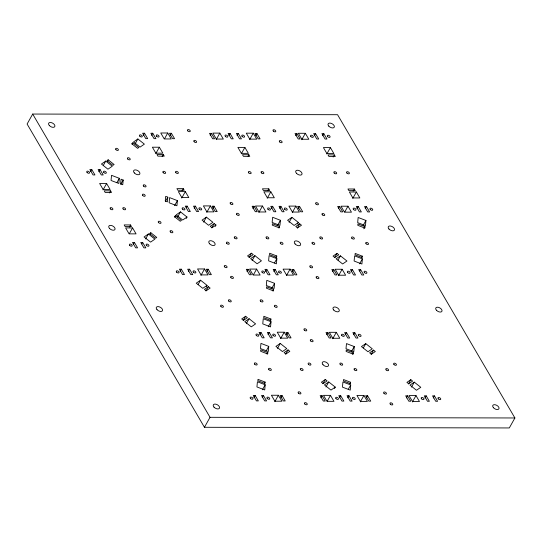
<?xml version="1.0" encoding="UTF-8"?>
<svg xmlns="http://www.w3.org/2000/svg" width="542" height="542" viewBox="0 0 542 542"><rect width="100%" height="100%" fill="white"/><g stroke="black" fill="none" stroke-linecap="round" stroke-linejoin="round"><path stroke-width="0.81" d="M119.315 178.311L118.84 183.467L111.042 180.472L111.523 175.323L119.315 178.311L116.916 182.586M123.19 180.046L122.756 184.727L120.629 183.907L121.062 179.226L123.19 180.046L120.791 184.321M167.817 197.173L167.383 201.861L165.256 201.041L165.689 196.36L167.817 197.173L165.418 201.448M177.403 200.615L176.922 205.764L169.131 202.776L169.612 197.62L177.403 200.615L174.605 205.601M265.085 382.076L264.957 383.479L257.87 380.762L257.999 379.359L265.085 382.076L264.286 383.499M267.816 352.571L267.687 353.98L260.6 351.257L260.729 349.854L267.816 352.571L267.016 354.001M270.919 319.021L270.79 320.43L263.703 317.707L263.832 316.304L270.919 319.021L270.119 320.451M273.649 289.523L273.52 290.925L266.434 288.208L266.562 286.799L273.649 289.523L272.85 290.946M276.752 255.973L276.623 257.375L269.537 254.659L269.672 253.25L276.752 255.973L275.953 257.396M279.482 226.468L279.354 227.87L272.267 225.154L272.402 223.751L279.482 226.468L278.683 227.891M265.201 384.786L264.726 389.942L256.935 386.947L257.409 381.798L265.201 384.786L262.403 389.773M268.751 346.385L268.276 351.541L260.485 348.547L260.959 343.398L268.751 346.385L266.352 350.66M271.034 321.738L270.56 326.887L262.768 323.892L263.243 318.743L271.034 321.738L268.236 326.724M274.591 283.337L274.11 288.486L266.318 285.492L266.793 280.343L274.591 283.337L271.786 288.324M276.867 258.683L276.393 263.832L268.602 260.844L269.076 255.688L276.867 258.683L274.469 262.958M280.424 220.282L279.943 225.431L272.152 222.444L272.633 217.288L280.424 220.282L277.626 225.269M350.599 382.259L350.471 383.668L343.391 380.945L343.52 379.542L350.599 382.259L349.8 383.689M353.33 352.761L353.201 354.163L346.114 351.446L346.25 350.037L353.33 352.761L352.53 354.183M362.273 256.156L362.137 257.558L355.057 254.842L355.186 253.439L362.273 256.156L361.473 257.579M365.003 226.651L364.868 228.06L357.788 225.337L357.916 223.934L365.003 226.651L363.797 228.792M350.715 384.976L350.24 390.125L342.449 387.13L342.923 381.981L350.715 384.976L348.316 389.251M354.272 346.575L353.791 351.724L345.999 348.73L346.48 343.581L354.272 346.575L351.473 351.562M362.388 258.866L361.907 264.022L354.116 261.027L354.597 255.878L362.388 258.866L359.59 263.852M365.938 220.465L365.464 225.621L357.673 222.627L358.147 217.477L365.938 220.465L363.14 225.452M32.696 114.05L27.1 124.03L204.436 427.292L509.304 427.95L514.9 417.97L337.564 114.708L32.696 114.05L210.032 417.313L514.9 417.97M90.575 171.658L91.774 169.517L89.87 169.517L93.034 174.93L94.945 174.937L91.774 169.517M98.834 171.672L100.033 169.538L98.129 169.531L101.293 174.951L103.197 174.951L100.033 169.538M103.346 165.351L105.744 161.076L112.255 166.238L107.946 169.206L101.435 164.036L105.744 161.076M107.397 161.252L108.197 159.822L114.111 164.524L112.939 165.33L107.018 160.635L108.197 159.822M103.021 189.93L106.618 183.514L99.633 183.501L103.115 189.456L110.107 189.476L106.618 183.514M132.072 144.267L132.871 142.844L138.793 147.539L137.614 148.345L131.699 143.65L132.871 142.844M135.066 143.955L137.864 138.969L144.375 144.131L140.066 147.099L133.556 141.929L137.864 138.969M109.376 192.966L110.582 190.825L104.227 190.811L105.175 192.437L111.53 192.451L110.582 190.825M143.318 135.358L144.518 133.224L142.614 133.217L145.778 138.637L147.681 138.637L144.518 133.224M151.577 135.378L152.776 133.244L150.866 133.237L154.036 138.65L155.94 138.657L152.776 133.244M155.764 153.63L159.362 147.221L152.377 147.207L155.859 153.162L162.844 153.176L159.362 147.221M164.544 138.705L167.742 133L160.757 132.986L164.24 138.942L171.231 138.962L167.742 133M170.195 135.419L171.394 133.278L169.49 133.278L172.661 138.691L174.565 138.698L171.394 133.278M162.119 156.665L163.318 154.531L156.97 154.517L157.918 156.143L164.267 156.157L163.318 154.531M129.328 227.084L130.527 224.944L124.179 224.93L125.127 226.556L131.476 226.57L130.527 224.944M129.389 233.622L132.587 227.925L125.602 227.911L129.084 233.866L136.069 233.88L132.587 227.925M133.21 244.571L134.409 242.43L132.505 242.43L135.676 247.843L137.58 247.85L134.409 242.43M141.869 243.873L142.668 242.45L140.764 242.45L143.928 247.863L145.832 247.863L142.668 242.45M145.581 238.975L148.379 233.988L154.89 239.151L150.581 242.118L144.07 236.949L148.379 233.988M150.032 234.164L150.832 232.742L156.746 237.437L155.574 238.243L149.653 233.548L150.832 232.742M210.208 135.507L211.414 133.366L209.503 133.366L212.674 138.779L214.578 138.786L211.414 133.366M182.071 190.784L183.271 188.65L176.916 188.636L177.871 190.256L184.219 190.269L183.271 188.65M181.733 198.04L185.33 191.624L178.345 191.611L181.827 197.566L188.812 197.586L185.33 191.624M216.231 139.531L219.828 133.115L212.843 133.102L216.326 139.057L223.311 139.07L219.828 133.115M174.707 217.179L175.506 215.757L181.428 220.452L180.249 221.258L174.334 216.563L175.506 215.757M177.701 216.868L180.5 211.881L187.01 217.044L186.211 218.473M186.353 207.559L187.153 206.136L185.249 206.129L188.413 211.549L190.317 211.549L187.153 206.136M228.832 135.547L230.032 133.407L228.128 133.407L231.292 138.82L233.202 138.827L230.032 133.407M194.212 208.291L195.411 206.156L193.508 206.15L196.671 211.563L198.575 211.57L195.411 206.156M237.091 135.561L238.29 133.427L236.387 133.42L239.55 138.84L241.454 138.84L238.29 133.427M206.78 212.328L210.384 205.919L203.392 205.899L206.875 211.861L213.866 211.875L210.384 205.919M241.278 153.82L244.876 147.404L237.891 147.39L241.373 153.345L248.365 153.359L244.876 147.404M249.666 139.599L253.263 133.19L246.278 133.169L249.76 139.131L256.745 139.145L253.263 133.19M203.589 222.132L206.387 217.146L212.898 222.315L208.589 225.282L202.078 220.113L206.387 217.146M212.83 208.331L214.036 206.197L212.125 206.19L215.296 211.604L217.2 211.61L214.036 206.197M255.716 135.602L256.915 133.468L255.004 133.461L258.175 138.874L260.079 138.881L256.915 133.468M180.12 271.325L181.319 269.191L179.416 269.184L182.579 274.598L184.483 274.604L181.319 269.191M248.04 156.143L248.839 154.714L242.484 154.7L243.433 156.326L249.787 156.34L248.839 154.714M211.78 227.897L214.185 223.622L215.96 225.032L215.16 226.454M188.379 271.346L189.578 269.205L187.667 269.205L190.838 274.618L192.742 274.625L189.578 269.205M200.947 275.383L204.544 268.967L197.559 268.954L201.041 274.909L208.033 274.923L204.544 268.967M198.155 284.475L200.554 280.2L207.064 285.363L206.265 286.793M206.997 271.386L208.196 269.245L206.292 269.245L209.463 274.659L211.366 274.665L208.196 269.245M205.946 290.952L208.345 286.677L210.12 288.087L206.204 290.783L204.429 289.374L208.345 286.677M252.85 208.419L254.049 206.278L252.138 206.278L255.309 211.692L257.213 211.698L254.049 206.278M295.729 135.69L296.928 133.556L295.024 133.549L298.188 138.962L300.092 138.969L296.928 133.556M267.985 190.256L268.785 188.833L262.436 188.819L263.385 190.445L269.733 190.459L268.785 188.833M258.866 212.444L262.463 206.028L255.478 206.014L258.961 211.969L265.946 211.983L262.463 206.028M267.247 198.223L270.844 191.814L263.859 191.793L267.341 197.755L274.327 197.769L270.844 191.814M301.745 139.714L305.342 133.298L298.357 133.285L301.84 139.24L308.825 139.26L305.342 133.298M271.467 208.46L272.667 206.319L270.763 206.319L273.934 211.732L275.837 211.739L272.667 206.319M314.353 135.73L315.552 133.589L313.642 133.589L316.813 139.003L318.716 139.009L315.552 133.589M249.069 257.491L251.468 253.209L253.243 254.618L249.327 257.315L247.552 255.905L251.468 253.209M279.726 208.48L280.925 206.339L279.022 206.333L282.186 211.753L284.096 211.753L280.925 206.339M252.118 260.648L254.916 255.661L261.427 260.824L257.118 263.791L250.607 258.629L254.916 255.661M322.605 135.751L323.804 133.61L321.901 133.61L325.071 139.023L326.975 139.023L323.804 133.61M247.01 271.474L248.216 269.333L246.305 269.327L249.476 274.747L251.38 274.747L248.216 269.333M253.432 274.78L256.63 269.083L249.645 269.069L253.128 275.024L260.113 275.038L256.63 269.083M292.301 212.511L295.898 206.102L288.913 206.089L292.395 212.044L299.38 212.058L295.898 206.102M326.799 154.003L330.396 147.593L323.411 147.573L326.894 153.535L333.879 153.549L330.396 147.593M289.103 222.322L291.908 217.335L298.412 222.498L297.612 223.921M298.351 208.514L299.55 206.38L297.646 206.373L300.81 211.793L302.714 211.793L299.55 206.38M265.634 271.515L266.833 269.374L264.93 269.367L268.094 274.787L270.004 274.787L266.833 269.374M333.154 157.038L334.353 154.897L327.998 154.883L328.953 156.509L335.302 156.523L334.353 154.897M243.236 320.539L245.634 316.264L247.409 317.673L243.493 320.369L241.712 318.96L245.634 316.264M297.301 228.08L299.699 223.805L301.474 225.215L297.558 227.911L295.783 226.502L299.699 223.805M273.893 271.528L275.092 269.394L273.188 269.388L276.352 274.801L278.256 274.808L275.092 269.394M246.285 323.703L249.083 318.716L255.594 323.879L251.285 326.846L244.774 321.677L249.083 318.716M286.467 275.566L290.065 269.15L283.08 269.137L286.562 275.099L293.547 275.112L290.065 269.15M204.436 427.292L210.032 417.313M292.517 271.569L293.717 269.435L291.813 269.428L294.977 274.841L296.88 274.848L293.717 269.435M259.801 334.563L261 332.429L259.096 332.422L262.26 337.835L264.171 337.842L261 332.429M338.364 208.602L339.563 206.468L337.659 206.461L340.823 211.875L342.727 211.881L339.563 206.468M268.06 334.583L269.259 332.442L267.355 332.442L270.519 337.856L272.423 337.862L269.259 332.442M353.106 191.157L354.305 189.016L347.95 189.002L348.899 190.628L355.254 190.642L354.305 189.016M344.78 211.915L347.978 206.211L340.993 206.197L344.475 212.152L351.46 212.173L347.978 206.211M352.761 198.413L356.365 191.997L349.373 191.983L352.856 197.938L359.847 197.952L356.365 191.997M280.627 338.621L284.232 332.205L277.24 332.192L280.729 338.147L287.714 338.161L284.232 332.205M277.436 348.425L280.234 343.438L286.745 348.601L282.436 351.568L275.925 346.406L280.234 343.438M356.988 208.643L358.187 206.509L356.284 206.502L359.448 211.915L361.351 211.922L358.187 206.509M286.684 334.624L287.883 332.483L285.973 332.483L289.143 337.896L291.047 337.903L287.883 332.483M253.968 397.618L255.167 395.477L253.263 395.477L256.427 400.89L258.331 400.897L255.167 395.477M334.583 257.674L336.982 253.399L338.757 254.808L334.841 257.504L333.066 256.095L336.982 253.399M365.24 208.663L366.446 206.522L364.536 206.522L367.706 211.936L369.61 211.942L366.446 206.522M338.032 260.119L340.43 255.844L346.941 261.014L342.632 263.974L336.121 258.812L340.43 255.844M285.634 354.19L288.032 349.915L289.807 351.324L285.891 354.021L284.11 352.612L288.032 349.915M332.531 271.657L333.73 269.516L331.826 269.516L334.99 274.93L336.894 274.936L333.73 269.516M262.226 397.632L263.426 395.497L261.515 395.491L264.686 400.911L266.589 400.911L263.426 395.497M338.547 275.682L342.144 269.266L335.159 269.252L338.642 275.207L345.627 275.221L342.144 269.266M274.794 401.669L278.392 395.26L271.406 395.247L274.889 401.202L281.881 401.216L278.392 395.26M351.155 271.698L352.354 269.557L350.444 269.557L353.614 274.97L355.518 274.977L352.354 269.557M280.844 397.672L282.043 395.538L280.139 395.531L283.31 400.951L285.214 400.951L282.043 395.538M359.807 271L360.606 269.577L358.702 269.57L361.873 274.99L363.777 274.99L360.606 269.577M326.697 334.712L327.896 332.571L325.993 332.564L329.157 337.984L331.06 337.984L327.896 332.571M332.713 338.73L336.311 332.321L329.326 332.307L332.808 338.262L339.793 338.276L336.311 332.321M345.315 334.746L346.514 332.612L344.61 332.605L347.781 338.025L349.685 338.025L346.514 332.612M322.917 383.777L325.315 379.502L327.09 380.911L323.174 383.607L321.399 382.198L325.315 379.502M353.574 334.766L354.773 332.632L352.869 332.625L356.033 338.039L357.944 338.045L354.773 332.632M325.966 386.941L328.764 381.947L335.274 387.117L334.475 388.539M320.864 397.76L322.063 395.626L320.153 395.619L323.323 401.033L325.227 401.039L322.063 395.626M327.28 401.073L330.478 395.369L323.493 395.355L326.975 401.31L333.96 401.331L330.478 395.369M363.357 347.896L365.755 343.621L372.266 348.791L367.957 351.751L361.446 346.589L365.755 343.621M339.482 397.801L340.681 395.667L338.777 395.66L341.948 401.073L343.852 401.08L340.681 395.667M371.148 354.373L373.546 350.098L375.321 351.507L371.406 354.204L369.63 352.795L373.546 350.098M347.74 397.821L348.94 395.68L347.036 395.68L350.2 401.094L352.104 401.1L348.94 395.68M360.315 401.859L363.912 395.443L356.927 395.43L360.41 401.385L367.395 401.398L363.912 395.443M366.365 397.862L367.564 395.721L365.66 395.721L368.824 401.134L370.728 401.134L367.564 395.721M408.431 383.96L410.829 379.685L412.604 381.094L408.688 383.79L406.913 382.381L410.829 379.685M411.48 387.123L414.284 382.137L420.788 387.3L416.48 390.267L409.976 385.098L414.284 382.137M406.378 397.943L407.577 395.809L405.673 395.802L408.837 401.222L410.741 401.222L407.577 395.809M412.394 401.968L415.992 395.558L409.007 395.538L412.489 401.5L419.474 401.514L415.992 395.558M425.003 397.984L426.202 395.85L424.291 395.843L427.462 401.263L429.366 401.263L426.202 395.85M433.254 398.004L434.454 395.87L432.55 395.863L435.721 401.276L437.624 401.283L434.454 395.87M180.5 211.881L176.191 214.849L182.701 220.011L187.01 217.044M214.185 223.622L210.262 226.319L212.037 227.728L215.96 225.032M200.554 280.2L196.245 283.168L202.755 288.33L207.064 285.363M291.908 217.335L287.599 220.296L294.103 225.465L298.412 222.498M328.764 381.947L324.455 384.915L330.966 390.084L335.274 387.117M194.138 141.726A1.551 0.888 29.3 0 0 196.55 142.214A1.551 0.888 29.3 0 0 194.917 140.398A1.551 0.888 29.3 0 0 194.138 141.726M187.803 130.893A1.551 0.888 29.3 0 0 190.215 131.381A1.551 0.888 29.3 0 0 188.582 129.572A1.551 0.888 29.3 0 0 187.803 130.893M279.652 141.909A1.551 0.888 29.3 0 0 282.064 142.397A1.551 0.888 29.3 0 0 280.438 140.588A1.551 0.888 29.3 0 0 279.652 141.909M273.324 131.076A1.551 0.888 29.3 0 0 275.729 131.57A1.551 0.888 29.3 0 0 274.103 129.755A1.551 0.888 29.3 0 0 273.324 131.076M250.479 398.451A1.551 0.888 29.3 0 0 252.89 398.946A1.551 0.888 29.3 0 0 251.258 397.13A1.551 0.888 29.3 0 0 250.479 398.451M267.247 398.492A1.551 0.888 29.3 0 0 269.659 398.98A1.551 0.888 29.3 0 0 268.026 397.164A1.551 0.888 29.3 0 0 267.247 398.492M304.787 403.98A1.551 0.888 29.3 0 0 307.199 404.467A1.551 0.888 29.3 0 0 305.566 402.659A1.551 0.888 29.3 0 0 304.787 403.98M298.452 393.146A1.551 0.888 29.3 0 0 300.864 393.641A1.551 0.888 29.3 0 0 299.231 391.825A1.551 0.888 29.3 0 0 298.452 393.146M335.993 398.641A1.551 0.888 29.3 0 0 338.404 399.129A1.551 0.888 29.3 0 0 336.778 397.313A1.551 0.888 29.3 0 0 335.993 398.641M352.761 398.675A1.551 0.888 29.3 0 0 355.173 399.163A1.551 0.888 29.3 0 0 353.54 397.354A1.551 0.888 29.3 0 0 352.761 398.675M358.594 335.62A1.551 0.888 29.3 0 0 361.006 336.115A1.551 0.888 29.3 0 0 359.38 334.299A1.551 0.888 29.3 0 0 358.594 335.62M220.94 306.494A1.551 0.888 29.3 0 0 223.345 306.989A1.551 0.888 29.3 0 0 221.719 305.173A1.551 0.888 29.3 0 0 220.94 306.494M228.771 301.101A1.551 0.888 29.3 0 0 231.183 301.596A1.551 0.888 29.3 0 0 229.551 299.78A1.551 0.888 29.3 0 0 228.771 301.101M260.533 301.176A1.551 0.888 29.3 0 0 262.938 301.664A1.551 0.888 29.3 0 0 261.312 299.848A1.551 0.888 29.3 0 0 260.533 301.176M274.699 306.609A1.551 0.888 29.3 0 0 277.104 307.104A1.551 0.888 29.3 0 0 275.478 305.288A1.551 0.888 29.3 0 0 274.699 306.609M176.631 272.165A1.551 0.888 29.3 0 0 179.043 272.653A1.551 0.888 29.3 0 0 177.41 270.837A1.551 0.888 29.3 0 0 176.631 272.165M193.399 272.199A1.551 0.888 29.3 0 0 195.811 272.687A1.551 0.888 29.3 0 0 194.178 270.878A1.551 0.888 29.3 0 0 193.399 272.199M230.939 277.687A1.551 0.888 29.3 0 0 233.351 278.182A1.551 0.888 29.3 0 0 231.719 276.366A1.551 0.888 29.3 0 0 230.939 277.687M224.605 266.86A1.551 0.888 29.3 0 0 227.017 267.348A1.551 0.888 29.3 0 0 225.384 265.533A1.551 0.888 29.3 0 0 224.605 266.86M262.145 272.348A1.551 0.888 29.3 0 0 264.557 272.836A1.551 0.888 29.3 0 0 262.924 271.027A1.551 0.888 29.3 0 0 262.145 272.348M278.913 272.382A1.551 0.888 29.3 0 0 281.325 272.877A1.551 0.888 29.3 0 0 279.692 271.061A1.551 0.888 29.3 0 0 278.913 272.382M347.666 272.531A1.551 0.888 29.3 0 0 350.071 273.026A1.551 0.888 29.3 0 0 348.445 271.21A1.551 0.888 29.3 0 0 347.666 272.531M364.434 272.572A1.551 0.888 29.3 0 0 366.839 273.06A1.551 0.888 29.3 0 0 365.213 271.244A1.551 0.888 29.3 0 0 364.434 272.572M351.88 238.304A1.551 0.888 29.3 0 0 354.292 238.798A1.551 0.888 29.3 0 0 352.659 236.983A1.551 0.888 29.3 0 0 351.88 238.304M366.046 243.744A1.551 0.888 29.3 0 0 368.458 244.232A1.551 0.888 29.3 0 0 366.826 242.423A1.551 0.888 29.3 0 0 366.046 243.744M312.287 243.629A1.551 0.888 29.3 0 0 314.699 244.117A1.551 0.888 29.3 0 0 313.073 242.308A1.551 0.888 29.3 0 0 312.287 243.629M320.126 238.236A1.551 0.888 29.3 0 0 322.531 238.724A1.551 0.888 29.3 0 0 320.905 236.915A1.551 0.888 29.3 0 0 320.126 238.236M266.366 238.121A1.551 0.888 29.3 0 0 268.771 238.609A1.551 0.888 29.3 0 0 267.145 236.8A1.551 0.888 29.3 0 0 266.366 238.121M280.532 243.561A1.551 0.888 29.3 0 0 282.944 244.049A1.551 0.888 29.3 0 0 281.312 242.233A1.551 0.888 29.3 0 0 280.532 243.561M226.773 243.446A1.551 0.888 29.3 0 0 229.185 243.934A1.551 0.888 29.3 0 0 227.552 242.118A1.551 0.888 29.3 0 0 226.773 243.446M234.605 238.053A1.551 0.888 29.3 0 0 237.017 238.541A1.551 0.888 29.3 0 0 235.391 236.725A1.551 0.888 29.3 0 0 234.605 238.053M129.721 245.404A1.551 0.888 29.3 0 0 132.133 245.899A1.551 0.888 29.3 0 0 130.507 244.083A1.551 0.888 29.3 0 0 129.721 245.404M158.562 222.579A1.551 0.888 29.3 0 0 160.967 223.074A1.551 0.888 29.3 0 0 159.341 221.258A1.551 0.888 29.3 0 0 158.562 222.579M170.398 231.976A1.551 0.888 29.3 0 0 172.803 232.464A1.551 0.888 29.3 0 0 171.177 230.648A1.551 0.888 29.3 0 0 170.398 231.976M182.464 209.11A1.551 0.888 29.3 0 0 184.876 209.598A1.551 0.888 29.3 0 0 183.243 207.789A1.551 0.888 29.3 0 0 182.464 209.11M199.232 209.144A1.551 0.888 29.3 0 0 201.644 209.639A1.551 0.888 29.3 0 0 200.012 207.823A1.551 0.888 29.3 0 0 199.232 209.144M267.978 209.293A1.551 0.888 29.3 0 0 270.39 209.788A1.551 0.888 29.3 0 0 268.764 207.972A1.551 0.888 29.3 0 0 267.978 209.293M284.746 209.334A1.551 0.888 29.3 0 0 287.158 209.822A1.551 0.888 29.3 0 0 285.532 208.006A1.551 0.888 29.3 0 0 284.746 209.334M110.439 208.955A1.551 0.888 29.3 0 0 112.844 209.442A1.551 0.888 29.3 0 0 111.218 207.633A1.551 0.888 29.3 0 0 110.439 208.955M123.142 208.982A1.551 0.888 29.3 0 0 125.548 209.469A1.551 0.888 29.3 0 0 123.922 207.661A1.551 0.888 29.3 0 0 123.142 208.982M87.086 172.492A1.551 0.888 29.3 0 0 89.498 172.986A1.551 0.888 29.3 0 0 87.865 171.17A1.551 0.888 29.3 0 0 87.086 172.492M103.854 172.532A1.551 0.888 29.3 0 0 106.266 173.02A1.551 0.888 29.3 0 0 104.633 171.204A1.551 0.888 29.3 0 0 103.854 172.532M142.729 195.506A1.551 0.888 29.3 0 0 145.134 195.994A1.551 0.888 29.3 0 0 143.508 194.178A1.551 0.888 29.3 0 0 142.729 195.506M143.596 186.136A1.551 0.888 29.3 0 0 146.001 186.624A1.551 0.888 29.3 0 0 144.375 184.815A1.551 0.888 29.3 0 0 143.596 186.136M115.927 149.667A1.551 0.888 29.3 0 0 118.332 150.154A1.551 0.888 29.3 0 0 116.706 148.345A1.551 0.888 29.3 0 0 115.927 149.667M127.763 159.063A1.551 0.888 29.3 0 0 130.168 159.551A1.551 0.888 29.3 0 0 128.542 157.736A1.551 0.888 29.3 0 0 127.763 159.063M163.183 172.661A1.551 0.888 29.3 0 0 165.588 173.149A1.551 0.888 29.3 0 0 163.962 171.333A1.551 0.888 29.3 0 0 163.183 172.661M175.879 172.688A1.551 0.888 29.3 0 0 178.291 173.176A1.551 0.888 29.3 0 0 176.665 171.36A1.551 0.888 29.3 0 0 175.879 172.688M139.829 136.198A1.551 0.888 29.3 0 0 142.241 136.686A1.551 0.888 29.3 0 0 140.608 134.877A1.551 0.888 29.3 0 0 139.829 136.198M156.597 136.232A1.551 0.888 29.3 0 0 159.009 136.726A1.551 0.888 29.3 0 0 157.376 134.911A1.551 0.888 29.3 0 0 156.597 136.232M225.343 136.381A1.551 0.888 29.3 0 0 227.755 136.875A1.551 0.888 29.3 0 0 226.122 135.06A1.551 0.888 29.3 0 0 225.343 136.381M242.111 136.421A1.551 0.888 29.3 0 0 244.523 136.909A1.551 0.888 29.3 0 0 242.891 135.094A1.551 0.888 29.3 0 0 242.111 136.421M248.697 172.844A1.551 0.888 29.3 0 0 251.102 173.332A1.551 0.888 29.3 0 0 249.476 171.523A1.551 0.888 29.3 0 0 248.697 172.844M261.4 172.871A1.551 0.888 29.3 0 0 263.805 173.359A1.551 0.888 29.3 0 0 262.179 171.55A1.551 0.888 29.3 0 0 261.4 172.871M310.864 136.564A1.551 0.888 29.3 0 0 313.269 137.058A1.551 0.888 29.3 0 0 311.643 135.243A1.551 0.888 29.3 0 0 310.864 136.564M327.632 136.604A1.551 0.888 29.3 0 0 330.037 137.092A1.551 0.888 29.3 0 0 328.411 135.283A1.551 0.888 29.3 0 0 327.632 136.604M334.211 173.027A1.551 0.888 29.3 0 0 336.623 173.521A1.551 0.888 29.3 0 0 334.99 171.706A1.551 0.888 29.3 0 0 334.211 173.027M346.914 173.054A1.551 0.888 29.3 0 0 349.326 173.548A1.551 0.888 29.3 0 0 347.693 171.733A1.551 0.888 29.3 0 0 346.914 173.054M109.511 228.426A3.489 1.992 29.3 0 0 114.931 229.53A3.489 1.992 29.3 0 0 111.266 225.452A3.489 1.992 29.3 0 0 109.511 228.426M49.342 125.534A3.489 1.992 29.3 0 0 54.762 126.638A3.489 1.992 29.3 0 0 51.097 122.56A3.489 1.992 29.3 0 0 49.342 125.534M134.348 172.945A3.489 1.992 29.3 0 0 139.768 174.05A3.489 1.992 29.3 0 0 136.103 169.971A3.489 1.992 29.3 0 0 134.348 172.945M209.564 243.758A3.489 1.992 29.3 0 0 214.984 244.862A3.489 1.992 29.3 0 0 211.319 240.777A3.489 1.992 29.3 0 0 209.564 243.758M295.085 243.941A3.489 1.992 29.3 0 0 300.505 245.045A3.489 1.992 29.3 0 0 296.84 240.966A3.489 1.992 29.3 0 0 295.085 243.941M388.973 229.029A3.489 1.992 29.3 0 0 394.393 230.133A3.489 1.992 29.3 0 0 390.728 226.055A3.489 1.992 29.3 0 0 388.973 229.029M328.804 126.137A3.489 1.992 29.3 0 0 334.224 127.241A3.489 1.992 29.3 0 0 330.559 123.163A3.489 1.992 29.3 0 0 328.804 126.137M436.473 310.261A3.489 1.992 29.3 0 0 441.893 311.365A3.489 1.992 29.3 0 0 438.227 307.287A3.489 1.992 29.3 0 0 436.473 310.261M333.737 310.038A3.489 1.992 29.3 0 0 339.156 311.142A3.489 1.992 29.3 0 0 335.491 307.063A3.489 1.992 29.3 0 0 333.737 310.038M157.011 309.658A3.489 1.992 29.3 0 0 162.431 310.762A3.489 1.992 29.3 0 0 158.765 306.684A3.489 1.992 29.3 0 0 157.011 309.658M493.471 407.74A3.489 1.992 29.3 0 0 498.891 408.844A3.489 1.992 29.3 0 0 495.225 404.766A3.489 1.992 29.3 0 0 493.471 407.74M296.474 173.298A3.489 1.992 29.3 0 0 301.901 174.402A3.489 1.992 29.3 0 0 298.229 170.317A3.489 1.992 29.3 0 0 296.474 173.298M214.009 407.137A3.489 1.992 29.3 0 0 219.429 408.241A3.489 1.992 29.3 0 0 215.763 404.156A3.489 1.992 29.3 0 0 214.009 407.137M390.301 404.163A1.551 0.888 29.3 0 0 392.713 404.657A1.551 0.888 29.3 0 0 391.087 402.841A1.551 0.888 29.3 0 0 390.301 404.163M383.973 393.336A1.551 0.888 29.3 0 0 386.378 393.824A1.551 0.888 29.3 0 0 384.752 392.008A1.551 0.888 29.3 0 0 383.973 393.336M421.513 398.824A1.551 0.888 29.3 0 0 423.919 399.312A1.551 0.888 29.3 0 0 422.293 397.503A1.551 0.888 29.3 0 0 421.513 398.824M438.282 398.858A1.551 0.888 29.3 0 0 440.687 399.352A1.551 0.888 29.3 0 0 439.061 397.537A1.551 0.888 29.3 0 0 438.282 398.858M386.134 369.915A1.551 0.888 29.3 0 0 388.546 370.41A1.551 0.888 29.3 0 0 386.92 368.594A1.551 0.888 29.3 0 0 386.134 369.915M393.973 364.529A1.551 0.888 29.3 0 0 396.378 365.017A1.551 0.888 29.3 0 0 394.752 363.201A1.551 0.888 29.3 0 0 393.973 364.529M354.38 369.847A1.551 0.888 29.3 0 0 356.792 370.342A1.551 0.888 29.3 0 0 355.159 368.526A1.551 0.888 29.3 0 0 354.38 369.847M340.213 364.414A1.551 0.888 29.3 0 0 342.619 364.901A1.551 0.888 29.3 0 0 340.993 363.086A1.551 0.888 29.3 0 0 340.213 364.414M323.005 364.725A3.489 1.992 29.3 0 0 328.425 365.823A3.489 1.992 29.3 0 0 324.76 361.744A3.489 1.992 29.3 0 0 323.005 364.725M308.452 364.339A1.551 0.888 29.3 0 0 310.864 364.834A1.551 0.888 29.3 0 0 309.238 363.018A1.551 0.888 29.3 0 0 308.452 364.339M300.62 369.732A1.551 0.888 29.3 0 0 303.032 370.227A1.551 0.888 29.3 0 0 301.399 368.411A1.551 0.888 29.3 0 0 300.62 369.732M268.866 369.664A1.551 0.888 29.3 0 0 271.271 370.152A1.551 0.888 29.3 0 0 269.645 368.343A1.551 0.888 29.3 0 0 268.866 369.664M254.699 364.224A1.551 0.888 29.3 0 0 257.104 364.719A1.551 0.888 29.3 0 0 255.478 362.903A1.551 0.888 29.3 0 0 254.699 364.224M341.833 335.586A1.551 0.888 29.3 0 0 344.238 336.074A1.551 0.888 29.3 0 0 342.612 334.265A1.551 0.888 29.3 0 0 341.833 335.586M310.62 340.925A1.551 0.888 29.3 0 0 313.032 341.419A1.551 0.888 29.3 0 0 311.399 339.604A1.551 0.888 29.3 0 0 310.62 340.925M304.286 330.098A1.551 0.888 29.3 0 0 306.697 330.586A1.551 0.888 29.3 0 0 305.071 328.77A1.551 0.888 29.3 0 0 304.286 330.098M273.08 335.437A1.551 0.888 29.3 0 0 275.492 335.925A1.551 0.888 29.3 0 0 273.859 334.116A1.551 0.888 29.3 0 0 273.08 335.437M256.312 335.403A1.551 0.888 29.3 0 0 258.724 335.891A1.551 0.888 29.3 0 0 257.091 334.075A1.551 0.888 29.3 0 0 256.312 335.403M316.453 277.877A1.551 0.888 29.3 0 0 318.865 278.364A1.551 0.888 29.3 0 0 317.239 276.549A1.551 0.888 29.3 0 0 316.453 277.877M310.126 267.043A1.551 0.888 29.3 0 0 312.531 267.531A1.551 0.888 29.3 0 0 310.905 265.722A1.551 0.888 29.3 0 0 310.126 267.043M370.267 209.517A1.551 0.888 29.3 0 0 372.672 210.005A1.551 0.888 29.3 0 0 371.046 208.196A1.551 0.888 29.3 0 0 370.267 209.517M353.499 209.483A1.551 0.888 29.3 0 0 355.904 209.971A1.551 0.888 29.3 0 0 354.278 208.155A1.551 0.888 29.3 0 0 353.499 209.483M315.959 203.988A1.551 0.888 29.3 0 0 318.364 204.483A1.551 0.888 29.3 0 0 316.738 202.667A1.551 0.888 29.3 0 0 315.959 203.988M322.294 214.822A1.551 0.888 29.3 0 0 324.699 215.31A1.551 0.888 29.3 0 0 323.073 213.501A1.551 0.888 29.3 0 0 322.294 214.822M230.438 203.806A1.551 0.888 29.3 0 0 232.85 204.293A1.551 0.888 29.3 0 0 231.224 202.484A1.551 0.888 29.3 0 0 230.438 203.806M236.773 214.639A1.551 0.888 29.3 0 0 239.185 215.127A1.551 0.888 29.3 0 0 237.552 213.311A1.551 0.888 29.3 0 0 236.773 214.639M146.489 245.445A1.551 0.888 29.3 0 0 148.901 245.933A1.551 0.888 29.3 0 0 147.275 244.124A1.551 0.888 29.3 0 0 146.489 245.445"/></g></svg>
